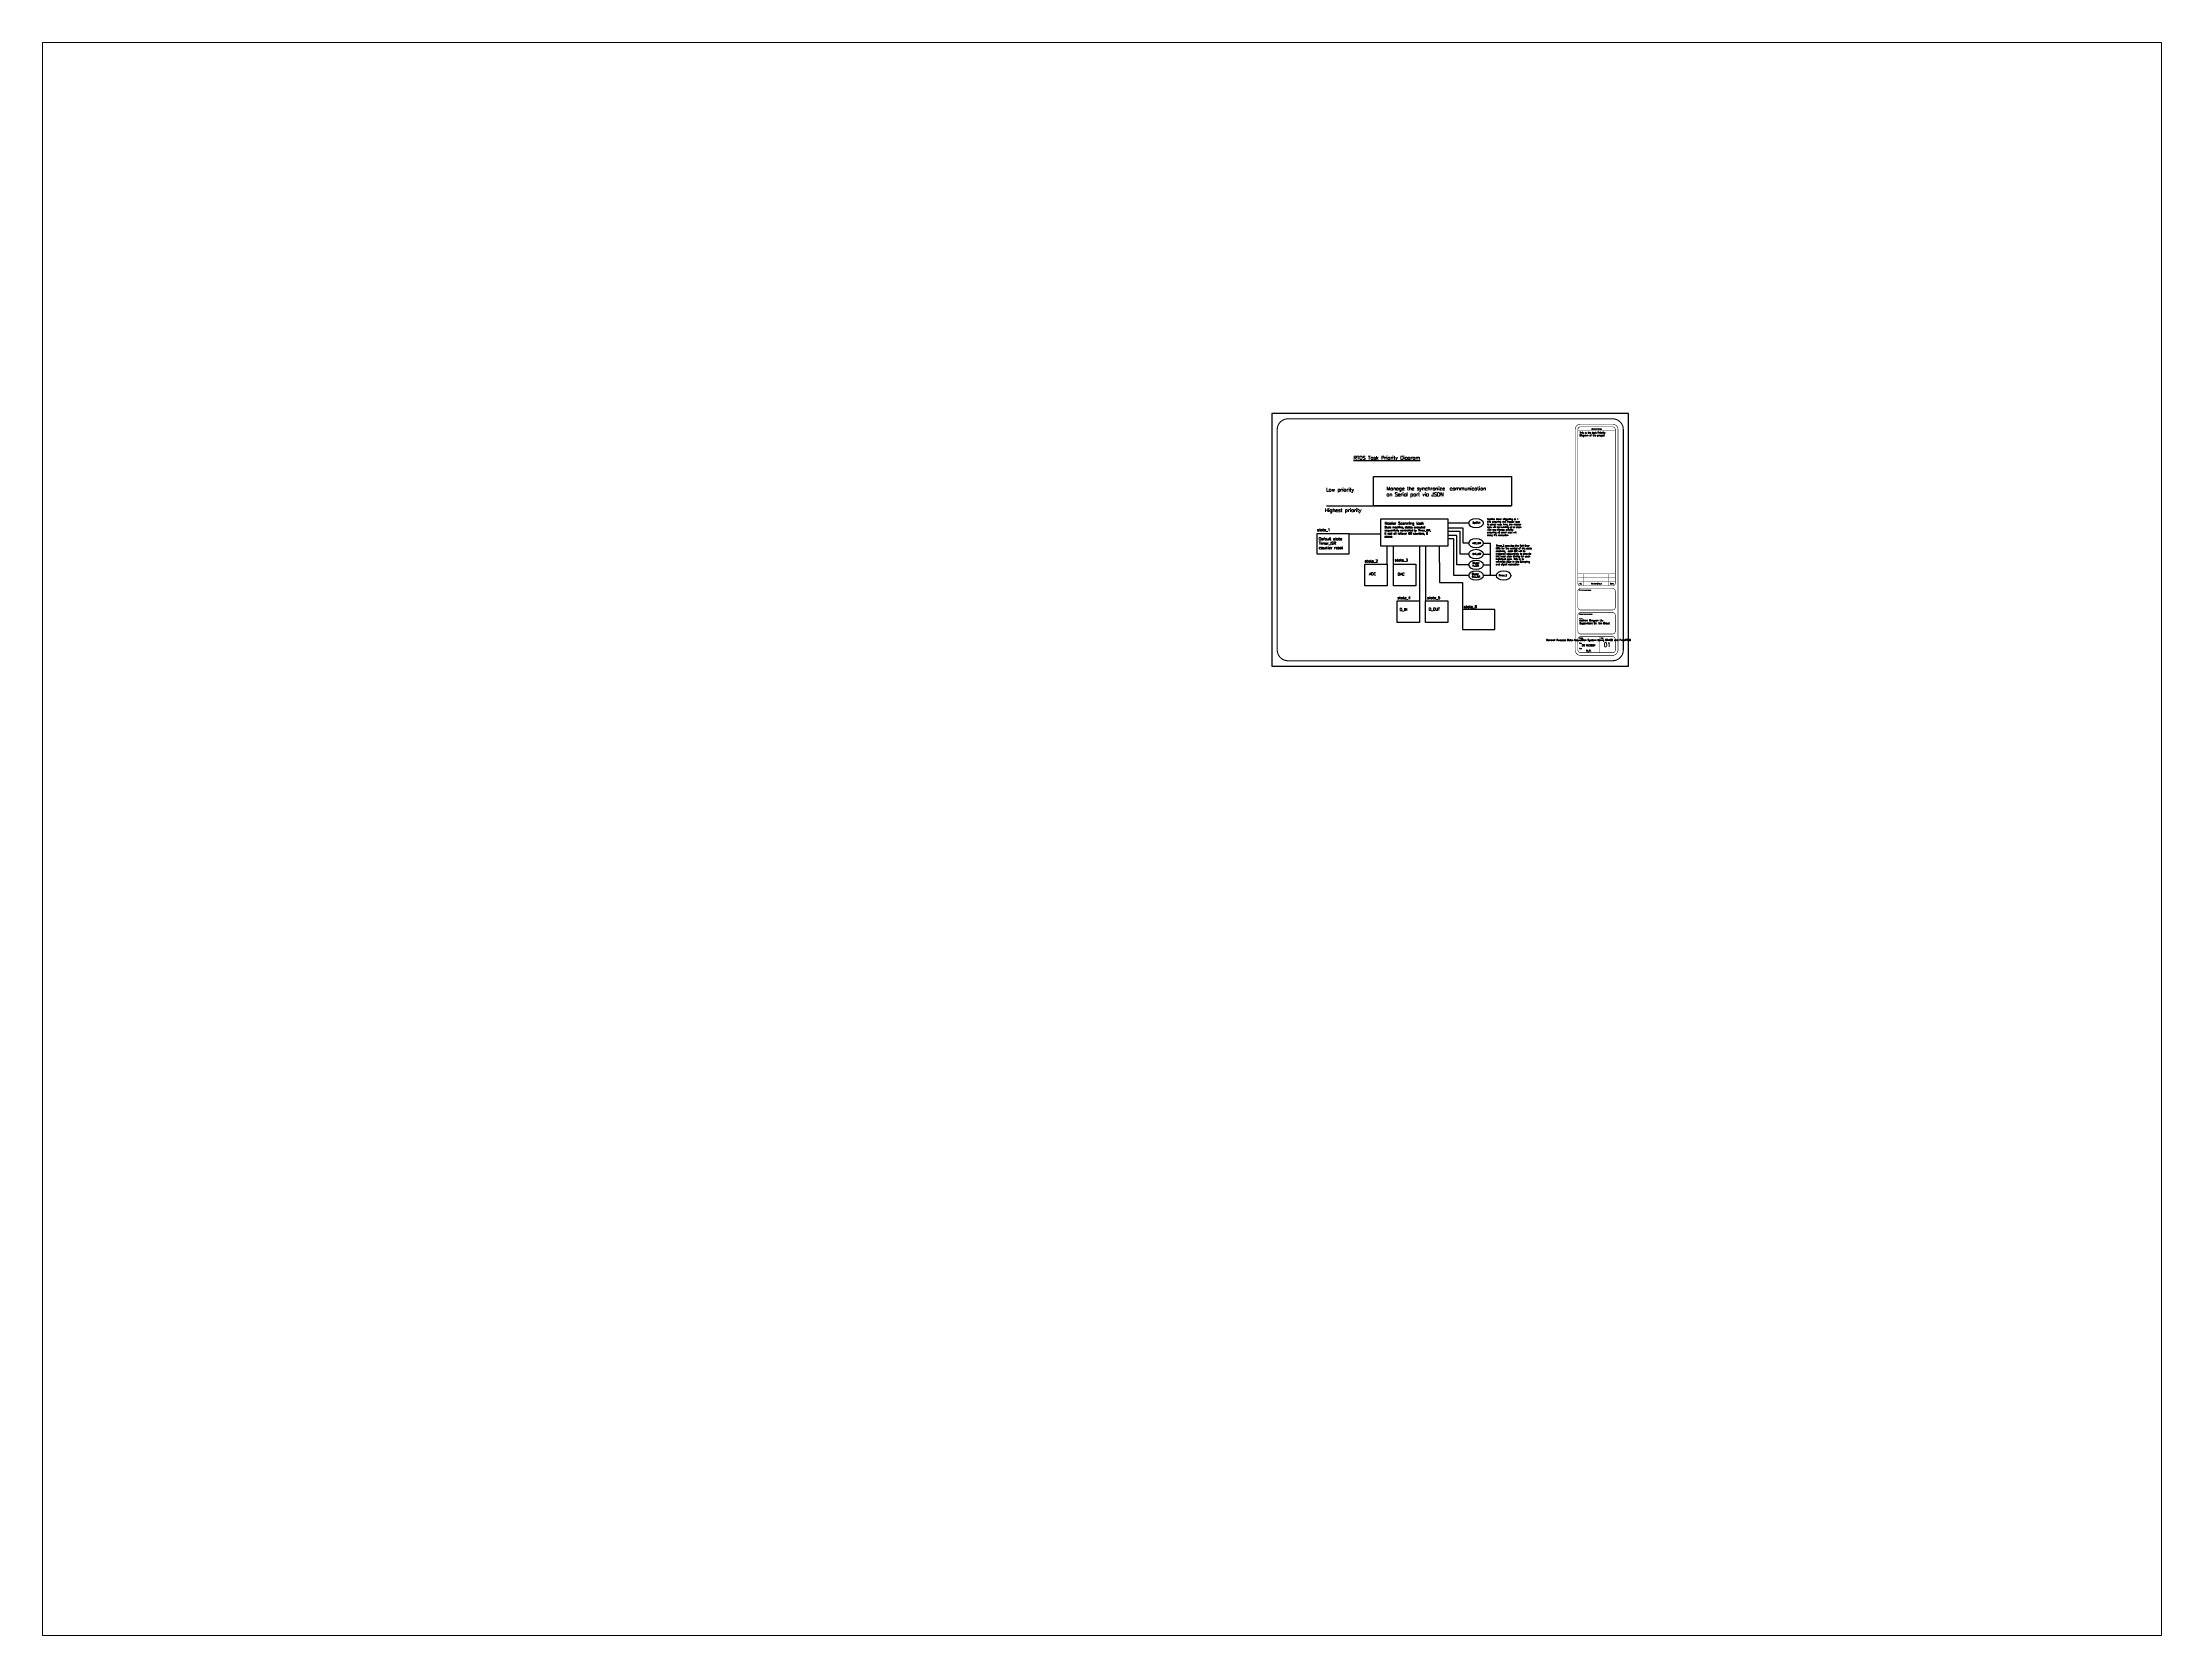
# Paper-space layout '布局1' of a CAD drawing. Header units: millimetres. Extents: x -3 to 265, y -4 to 198.
# The model-space entities are those that its viewports show. They can reach past a viewport. Long polylines and large blocks are cut down to what shows.
import ezdxf
from ezdxf.enums import TextEntityAlignment as Align

# ---------------------------------------------------------------- set-up
doc = ezdxf.new("R2010")
doc.units = ezdxf.units.MM
doc.layers.add('Title Block', color=7, linetype='Continuous')
doc.styles.add('Roman', font='romans')

# ---------------------------------------------------------------- blocks, each defined once
blk = doc.blocks.new('Title Block')
at = {"layer": 'Title Block'}
for p, q in [((0, 567), (0, 0)), ((801, 567), (0, 567)), ((801, 0), (801, 567)), ((0, 0), (801, 0))]:
    blk.add_line(p, q, dxfattribs=at)
for points, const_width in [([(789, 531, 0.414214), (765, 555), (36, 555, 0.414214), (12, 531), (12, 36, 0.414214), (36, 12), (765, 12, 0.414214), (789, 36)], 2.4), ([(765, 543), (693, 543, 0.414214), (681, 531), (681, 36, 0.414214), (693, 24), (765, 24, 0.414214), (777, 36), (777, 531, 0.414214)], 1.2), ([(771, 531, 0.414214), (765, 537), (693, 537, 0.414214), (687, 531), (687, 186, 0.414214), (693, 180), (765, 180, 0.414214), (771, 186)], 1.2), ([(693, 126), (765, 126, 0.414214), (771, 132), (771, 168, 0.414214), (765, 174), (693, 174, 0.414214), (687, 168), (687, 132, 0.414214)], 1.2), ([(693, 72), (765, 72, 0.414214), (771, 78), (771, 114, 0.414214), (765, 120), (693, 120, 0.414214), (687, 114), (687, 78, 0.414214)], 1.2), ([(693, 30), (765, 30, 0.414214), (771, 36), (771, 60, 0.414214), (765, 66), (693, 66, 0.414214), (687, 60), (687, 36, 0.414214)], 1.2)]:
    blk.add_lwpolyline(points, format="xyb", close=True, dxfattribs=dict(at, const_width=const_width))
at = {"layer": 'Title Block', "const_width": 0.6}
for points in [[(687, 528), (771, 528)], [(687, 207), (771, 207)], [(687, 198), (771, 198)], [(699, 180), (699, 207)], [(756, 180), (756, 207)], [(687, 189), (771, 189)], [(687, 54), (735, 54)], [(735, 30), (735, 66)], [(687, 42), (735, 42)]]:
    blk.add_lwpolyline(points, dxfattribs=at)
at = {"layer": 'Title Block', "style": 'Roman'}
for s, p in [('General Notes', (729, 532.4)), ('No.', (693.3, 184.9)), ('Revision/Issue', (729, 184.9)), ('Date', (763.4, 184.9))]:
    blk.add_text(s, height=2.4, dxfattribs=at).set_placement(p, align=Align.MIDDLE_CENTER)
for s, p in [('Firm Name and Address', (690.7, 169.7)), ('Project Name and Address', (690.7, 115.7)), ('Project', (690.7, 62)), ('Date', (690.7, 50.4)), ('Sheet', (738.4, 62)), ('Scale', (690.7, 38.7))]:
    blk.add_text(s, height=1.56, dxfattribs=at).set_placement(p)
at = {"layer": 'Title Block', "color": 0, "style": 'Roman', "flags": 8}
for tag, p in [('PROJECTNAME', (690.8, 105.9)), ('PROJECTADDRESS1', (690.8, 99.4)), ('PROJECTADDRESS2', (690.8, 93)), ('PROJECTADDRESS3', (690.8, 86.5))]:
    blk.add_attdef(tag, text='', height=4, dxfattribs=at).set_placement(p, align=Align.BOTTOM_LEFT)
for tag, p in [('PROJECTNAME', (711, 58.5)), ('DATE', (711, 46.5))]:
    blk.add_attdef(tag, text='', height=4, dxfattribs=at).set_placement(p, align=Align.MIDDLE_CENTER)
at = {"layer": 'Title Block', "color": 0, "style": 'Roman', "width": 0.75, "flags": 8}
blk.add_attdef('SHEETNO', text='', height=10, dxfattribs=at).set_placement((753, 48), align=Align.MIDDLE_CENTER)
at = {"layer": 'Title Block', "color": 0, "style": 'Roman'}
blk.add_attdef('SCALE', text='', height=4, dxfattribs=at).set_placement((711, 34.5), align=Align.MIDDLE_CENTER)

msp = doc.modelspace()

# ---------------------------------------------------------------- linework, layer by layer
for p, q in [((389.8, 487.1), (805.2, 487.1)), ((709.5, 448.1), (662.3, 448.1)), ((696.7, 437.1), (662.3, 437.1)), ((689.7, 429.5), (662.3, 429.5)), ((689.7, 378.7), (689.7, 429.5)), ((696.7, 402.9), (696.7, 437.1)), ((440.5, 424), (512.2, 424)), ((526.2, 356), (526.2, 396.7)), ((540.4, 356), (540.4, 396.7)), ((599, 396.7), (599, 274)), ((612.1, 396.7), (612.1, 274)), ((643.4, 360), (643.4, 396.7)), ((682.6, 420), (662.3, 420)), ((676.1, 412.9), (662.3, 412.9)), ((676.1, 330.4), (676.1, 412.9)), ((682.6, 354.6), (682.6, 420)), ((709.5, 402.9), (696.7, 402.9)), ((740.6, 402.9), (758.3, 402.9)), ((758.3, 330.4), (758.3, 402.9)), ((643.4, 360), (643.4, 314.7)), ((709.5, 354.6), (682.6, 354.6)), ((709.5, 378.7), (689.7, 378.7)), ((741.9, 378.7), (758.3, 378.7)), ((741.9, 354.6), (758.3, 354.6)), ((643.4, 314.7), (695.4, 314.7)), ((709.5, 330.4), (676.1, 330.4)), ((695.4, 314.7), (695.4, 254)), ((771.4, 330.4), (741.9, 330.4))]:
    msp.add_line(p, q)
for points in [[(495.7, 552.8), (805.2, 552.8), (805.2, 487.1), (495.7, 487.1)], [(512.2, 458), (662.3, 458), (662.3, 396.7), (512.2, 396.7)], [(440.5, 424), (367.8, 424), (367.8, 379.2), (440.5, 379.2)], [(475.8, 356), (526.2, 356), (526.2, 307.3), (475.8, 307.3)], [(540.4, 356), (590.8, 356), (590.8, 307.3), (540.4, 307.3)], [(548.6, 274), (599, 274), (599, 225.3), (548.6, 225.3)], [(612.1, 274), (662.4, 274), (662.4, 225.3), (612.1, 225.3)], [(768.1, 254), (695.4, 254), (695.4, 209.2), (768.1, 209.2)]]:
    msp.add_lwpolyline(points, close=True)
for centre in [(725.7, 448.1), (725.7, 402.9), (725.7, 378.7), (725.7, 354.6), (725.7, 330.4), (787.6, 330.4)]:
    msp.add_ellipse(centre, major_axis=(16.2, 0), ratio=0.652174)

# ---------------------------------------------------------------- block references
at = {"layer": 'Title Block'}
ref = msp.add_blockref('Title Block', (267.3, 127.2), dxfattribs=at)
ref.add_attrib('PROJECTNAME', 'General Purpose Data Acquisition System Using STM32 and FreeRTOS', dxfattribs={"color": 0, "height": 0.5, "style": 'Roman', "width": 0.2}).set_placement((958.1, 233.1), align=Align.BOTTOM_LEFT)
ref.add_attrib('PROJECTADDRESS1', 'Author: Qinyuan Liu', dxfattribs={"color": 0, "height": 4, "style": 'Roman'}).set_placement((958.1, 226.7), align=Align.BOTTOM_LEFT)
ref.add_attrib('PROJECTADDRESS2', 'Supervisor: Dr. Ian Grout', dxfattribs={"color": 0, "height": 4, "style": 'Roman'}).set_placement((958.1, 220.2), align=Align.BOTTOM_LEFT)
ref.add_attrib('PROJECTNAME', 'General Purpose Data Acquisition System Using STM32 and FreeRTOS', dxfattribs={"color": 0, "height": 4, "style": 'Roman'}).set_placement((978.3, 185.7), align=Align.MIDDLE_CENTER)
ref.add_attrib('DATE', '26.10.2024', dxfattribs={"color": 0, "height": 4, "style": 'Roman'}).set_placement((978.3, 173.7), align=Align.MIDDLE_CENTER)
ref.add_attrib('SCALE', 'N/A', dxfattribs={"color": 0, "height": 4, "style": 'Roman'}).set_placement((978.3, 161.7), align=Align.MIDDLE_CENTER)
ref.add_attrib('SHEETNO', '01', dxfattribs={"color": 0, "height": 10, "style": 'Roman', "width": 0.75}).set_placement((1020.3, 175.2), align=Align.MIDDLE_CENTER)

# ---------------------------------------------------------------- texts
at = {"attachment_point": 1, "style": 'Roman'}
for s, width, heights, insert, char_height in [('This is the task Priority Diagram of the project', 80.098, [318.7], (958.2, 652.9), 3.6), ('{\\LRTOS Task Priority Diagram }', 332.07, [0], (450.7, 598.6), 8), ('Low priority', 140.14, [0], (389, 527.2), 8), ('Manage the synchronize  communication on Serial port via JSON', 260.071, [0], (524.6, 529.9), 8), ('Highest priority', 140.14, [0], (386.4, 481.2), 8), ('state_1 ', 62.896, [0], (368.9, 436), 6), ('{\\H0.5x;Master Scanning task}\\P{\\H0.35x;State machine, states executed sequentially controlled by Timer_ISR, It rest all rollover ISR counters, 6 states}', 115.249, [0], (520.4, 450.9), 12), ("SysTick timer triggering at 1 kHz ensuring the master task is called very 1ms, the master task will be running as a block with the highest priority ensuring no other task will delay it's execution", 85.143, [0], (750.8, 458.8), 3.6), ('Default state Timer_ISR counter reset', 62.896, [0], (372.7, 415.8), 6), ('Timer_2 provides the Roll Over ISRs for the control of the state machine,  each ISR will be triggered sequentially to provide the most clear timing for each individual scan. This is to minimize jitter in the Sampling and signal recreation ', 88.58, [53.7], (770.3, 399.2), 3.6), ('state_2', 62.896, [0], (475.8, 366), 6), ('ADC', 41.961, [0], (485.5, 336.9), 6), ('state_3', 62.896, [0], (543.3, 368.2), 6), ('DAC', 41.961, [0], (549.7, 336.8), 6), ('state_4', 62.896, [0], (549.1, 283.5), 6), ('D_IN', 41.961, [0], (554.4, 256.9), 6), ('state_5', 62.896, [0], (615.9, 283.5), 6), ('D_OUT', 41.961, [0], (619.5, 257.9), 6), ('state_6', 62.896, [0], (698.3, 263.5), 6)]:
    msp.add_mtext_dynamic_manual_height_columns(s, width=width, gutter_width=50, heights=heights, dxfattribs=dict(at, insert=insert, char_height=char_height))
at = {"char_height": 3.6, "attachment_point": 1, "style": 'Roman'}
for s, insert in [('SysTick', (718, 451.1)), ('ADC_ISR', (717.3, 404.9)), ('DAC_ISR', (717.5, 380.8)), ('Digital\\POut_ISR', (716.6, 335.7)), ('Digital\\PIn_ISR', (717.9, 360.4)), ('Timer_2', (776.4, 332.6))]:
    msp.add_mtext(s, dxfattribs=dict(at, insert=insert))

psp = doc.layouts.new('布局1')

# ---------------------------------------------------------------- viewports
at = {"layer": '0'}
psp.add_viewport(center=(130.76, 97.25), size=(268.17, 201.5705), view_center_point=(-114.23, -260.98), view_height=3576.5293, dxfattribs=at)

doc.saveas('drawing.dxf')
